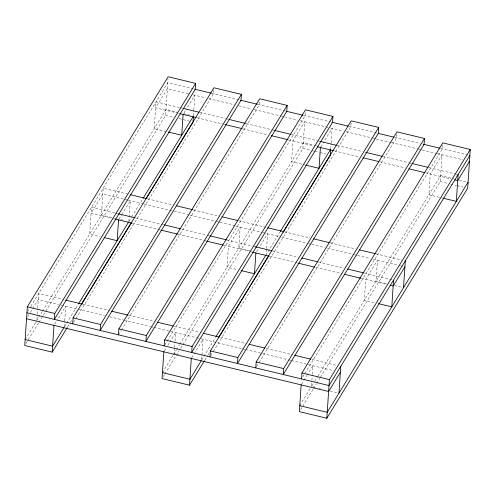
<?xml version="1.0" encoding="UTF-8"?>
<svg xmlns="http://www.w3.org/2000/svg" width="495" height="495" viewBox="0 0 495 495"><rect width="100%" height="100%" fill="white"/><g stroke="black" fill="none" stroke-linecap="round" stroke-linejoin="round"><path stroke-width="0.37" stroke-dasharray="2.48 1.86" d="M36.933 319.609L37.243 314.987M37.292 314.214L37.651 308.818M37.7 308.051L38.66 293.622L63.459 299.593M64.344 326.997L64.703 321.601M64.752 320.828L65.73 306.182L57.903 318.966M128.898 221.531L130.284 200.716L122.457 213.5M45.738 311.219L165.596 115.403L168.015 78.977M174.549 348.053L174.197 353.449L178.646 354.519M174.605 347.28L174.964 341.884M175.013 341.117L175.577 332.634L170.169 341.47M193.452 116.071L193.811 110.67M193.861 109.902L194.838 95.257L187.011 108.04M213.784 90.003L213.537 93.716L75.921 318.545M201.706 359.29L203.037 339.248L195.216 352.032M259.51 101.766L259.312 104.742L121.69 329.565M266.57 249.202L266.211 254.597L279.916 232.211M266.619 248.434L267.591 233.788L259.77 246.572M180.626 348.245L302.909 148.469L304.685 121.708L292.947 140.883L291.567 161.698L304.926 164.915M305.279 112.792L305.081 115.762L165.039 344.545M311.559 385.747L311.862 381.119M311.918 380.352L312.271 374.95M312.326 374.183L312.889 365.706L307.482 374.536M330.765 149.137L331.124 143.742M331.174 142.968L332.151 128.323L324.324 141.106M351.097 123.069L350.85 126.782L212.831 352.273M396.866 134.089L396.625 137.808L258.6 363.293M320.358 377.351L440.222 181.535L441.998 154.774L430.26 173.949L428.88 194.764L442.239 197.981M442.641 145.115L442.394 148.828L304.772 373.657M27.708 311.522L30.554 306.863M30.832 306.405L167.768 82.696L194.492 89.131M27.701 316.825L30.047 312.988M30.443 312.351L38.264 299.568L58.552 304.456M25.146 339.558L36.042 321.756M36.444 321.094L42.094 311.869M42.496 311.207L165.992 109.457L177.123 112.136M25.963 343.524L38.474 323.087M38.876 322.424L45.33 311.881M54.772 324.077L57.513 319.603M118.936 219.254L122.067 214.143M183.88 113.151L186.621 108.677M64.715 326.391L66.33 323.755M66.732 323.093L78.031 304.635M128.879 221.562L131.305 217.602M131.707 216.946L142.603 199.145M67.549 327.065L69.968 323.105M70.37 322.449L71.583 320.469M73.501 322.499L75.518 319.207M118.466 334.843L121.287 330.227M164.241 351.153L166.246 347.88M167.855 345.256L169.785 342.101M162.459 372.624L173.021 355.367M173.355 354.822L176.177 350.206M176.579 349.55L179.407 344.935M179.809 344.272L303.305 142.523L316.664 145.74M163.27 376.59L164.482 374.616M164.885 373.954L179.011 350.881M191.695 357.786L194.82 352.669M256.639 251.683L259.38 247.209M320.803 146.86L323.934 141.743M201.62 360.119L215.746 337.039M204.862 360.131L207.683 355.515M208.086 354.853L209.298 352.879M210.814 355.571L212.429 352.929M256.583 366.591L258.198 363.955M302.754 376.955L304.369 374.319M301.554 384.225L307.092 375.167M299.766 405.69L311.473 386.57M311.875 385.914L314.3 381.954M314.702 381.299L317.524 376.683M317.932 376.021L440.618 175.589L453.977 178.806M300.583 409.662L302.197 407.02M302.6 406.364L313.094 389.219M313.496 388.563L316.324 383.947M316.726 383.285L319.956 378.013M211.353 93.19L240.261 100.151M257.945 104.414L286.03 111.177M303.781 115.453L331.798 122.197M348.87 126.305L377.574 133.217M394.707 137.344L420.373 143.525M440.55 148.382L469.854 155.442M188.416 93.71L167.372 88.642L155.634 107.817L178.181 113.244M192.926 94.792L205.697 97.874M208.704 98.598L234.253 104.748M238.763 105.831L251.534 108.912M254.541 109.636L280.844 115.966M281.593 116.146L283.852 116.69M284.6 116.87L297.377 119.951M300.385 120.675L329.689 127.729M330.443 127.914L343.214 130.989M346.222 131.713L372.525 138.043M373.273 138.229L375.526 138.767M376.28 138.953L390.555 142.387M391.31 142.572L418.362 149.082M419.11 149.267L421.369 149.806M422.117 149.991L436.398 153.425M437.147 153.611L462.887 159.805M467.954 161.03L469.458 161.389M179.326 107.483L156.03 101.871L154.254 128.632L167.613 131.849M180.081 107.663L182.333 108.207M199.615 112.365L225.163 118.522M225.918 118.701L228.17 119.246M246.207 123.589L271.006 129.56M271.755 129.74L274.013 130.284M291.295 134.442L316.843 140.599M317.598 140.778L319.85 141.323M337.132 145.481L362.68 151.637M382.969 156.519L408.524 162.676M409.272 162.855L411.524 163.399M428.812 167.558L454.361 173.714M455.109 173.894L457.368 174.438M183.806 113.745L186.776 114.463M187.518 114.636L189.746 115.174M459.168 180.056L467.336 182.024M196.967 117.773L223.27 124.103M224.018 124.282L225.522 124.647M242.804 128.811L267.603 134.782M288.647 139.85L313.731 145.889M334.484 150.888L359.283 156.859M379.572 161.747L405.12 167.898M425.409 172.786L451.044 178.955M165.596 115.403L173.021 117.191M178.955 118.621L191.577 121.659M302.909 148.469L311.07 150.437M311.813 150.616L314.04 151.148M314.783 151.328L319.238 152.398M319.98 152.578L325.92 154.007M440.222 181.535L447.641 183.323M450.611 184.041L456.551 185.47M457.293 185.65L463.227 187.079M128.013 194.133L103.214 188.162L101.438 214.917L111.827 217.423M147.553 198.835L173.85 205.171M193.39 209.874L219.687 216.21M238.479 220.733L265.53 227.248M284.316 231.771L309.864 237.922M330.153 242.81L355.707 248.96M375.996 253.848L401.544 259.999M127.617 200.079L102.818 194.108L91.08 213.283L114.376 218.889M128.366 200.258L143.395 203.878M144.15 204.058L173.454 211.118M174.209 211.297L189.238 214.917M189.987 215.096L216.29 221.432M217.039 221.612L219.297 222.156M220.046 222.335L235.076 225.955M235.83 226.135L262.127 232.471M262.882 232.65L280.913 236.994M281.667 237.173L307.964 243.509M308.719 243.689L310.971 244.233M311.726 244.412L324.497 247.488M327.504 248.212L353.807 254.548M354.556 254.727L356.815 255.272M357.563 255.451L370.34 258.526M373.341 259.25L399.644 265.586M400.399 265.765L404.904 266.854M114.772 212.943L91.476 207.337L89.7 234.092L100.089 236.598M115.527 213.122L117.779 213.667M135.816 218.01L160.609 223.981M161.364 224.161L163.616 224.705M181.653 229.049L206.452 235.02M207.201 235.205L209.453 235.744M226.741 239.908L252.289 246.058M253.038 246.244L255.296 246.782M272.578 250.946L298.126 257.097M318.415 261.985L343.969 268.135M364.258 273.023L392.059 279.718M120.737 219.563L123.707 220.281M249.882 250.668L238.751 247.983L240.131 227.174L228.393 246.349L227.013 267.158L237.402 269.664M386.453 283.555L376.058 281.055L377.444 260.24L365.706 279.415L364.326 300.23L374.715 302.73M394.614 285.522L402.039 287.31M132.412 223.233L160.219 229.928M178.249 234.271L206.056 240.966M224.093 245.31L251.893 252.004M269.93 256.348L297.73 263.043M315.767 267.387L342.07 273.723M361.61 278.425L387.907 284.761M82.993 304.301L109.296 310.631M128.836 315.34L155.133 321.67M174.673 326.378L200.976 332.708M220.51 337.417L246.813 343.747M266.353 348.455L292.65 354.785M312.19 359.494L336.235 365.285M61.343 305.124L104.395 315.494M109.655 316.763L123.181 320.018M123.929 320.197L150.233 326.533M150.981 326.712L153.24 327.257M153.988 327.436L196.465 337.664M196.824 337.751L241.913 348.61M242.661 348.789L244.914 349.334M245.669 349.513L287.75 359.648M288.498 359.828L290.757 360.372M291.506 360.552L333.779 370.73M312.988 386.873L315.216 387.412M318.929 388.303L320.414 388.662M330.06 390.982L337.485 392.77"/><path stroke-width="0.74" d="M195.624 83.364L54.778 313.465L54.382 319.411L195.234 89.31L195.624 83.364L168.164 76.75L27.318 306.851L24.75 345.504L52.21 352.118L67.147 327.721M52.21 352.118L53.992 325.357M72.691 323.823L73.087 317.87L213.933 87.77L241.399 94.384L241.003 100.33L100.157 330.431L100.553 324.485L241.399 94.384M118.546 219.891L117.16 240.706L104.544 237.668M118.466 334.843L118.856 328.897L259.708 98.796L287.168 105.404L286.772 111.356L145.926 341.457L146.322 335.511L287.168 105.404M163.839 351.809L162.063 378.57L189.523 385.184L204.454 360.787M164.235 345.863L164.631 339.917L305.477 109.816L332.937 116.43L332.541 122.376L191.695 352.477L192.091 346.531L332.937 116.43M183.101 114.432L181.715 135.246L168.356 132.029M193.403 116.814L193.056 122.017L146.248 198.495M189.523 385.184L191.299 358.423M210.004 356.889L210.4 350.943L351.246 120.836L378.706 127.45L378.316 133.396L237.47 363.503L237.86 357.551L378.706 127.45M255.859 252.964L254.473 273.772L241.115 270.555M255.773 367.909L256.169 361.963L397.015 131.862L424.481 138.476L424.085 144.422L283.239 374.523L283.635 368.577L424.481 138.476M301.152 384.881L299.376 411.636L326.836 418.25L467.682 188.149L470.25 149.496L442.79 142.882L301.944 372.982L301.548 378.929M320.414 147.498L319.028 168.312L305.669 165.095M330.716 149.88L330.369 155.083L283.152 232.223M326.836 418.25L329.404 379.597L470.25 149.496M338.97 393.129L340.746 366.368M393.562 280.083L391.786 306.838L378.428 303.627M403.524 287.663L405.3 260.908M458.116 174.617L456.341 201.378L442.982 198.161M63.954 327.634L52.606 346.172L25.146 339.558M78.439 303.973L128.508 222.168M143.006 198.483L193.062 116.709M81.675 303.986L131.311 222.892M201.267 360.7L189.919 379.238L162.459 372.624M216.154 336.383L265.821 255.241M280.319 231.549L330.375 149.775M218.988 337.052L268.624 255.958M469.854 155.442L329.008 385.543L26.922 312.797M340.35 372.314L328.612 391.489L26.526 318.743M404.904 266.854L393.166 286.03L390.165 285.306M469.458 161.389L457.72 180.564L454.719 179.84M468.078 182.203L327.232 412.304L299.766 405.69M194.82 89.211L211.353 93.19M240.663 100.25L257.19 104.228M286.5 111.288L303.033 115.267M332.337 122.327L348.121 126.126M378.18 133.365L393.958 137.165M423.262 144.224L439.795 148.203M183.082 108.386L198.866 112.186M228.925 119.425L245.458 123.404M274.762 130.463L290.54 134.263M320.599 141.502L336.383 145.301M365.687 152.361L382.22 156.34M412.279 163.579L428.057 167.378M179.685 113.609L196.218 117.587M225.522 124.647L242.055 128.626M271.359 135.686L287.892 139.664M317.202 146.724L333.735 150.703M363.039 157.763L378.817 161.562M408.876 168.801L424.661 172.6M130.265 194.671L146.798 198.656M176.109 205.71L192.635 209.694M221.946 216.748L237.724 220.553M267.783 227.793L283.567 231.592M313.62 238.831L329.404 242.63M359.463 249.87L375.241 253.669M118.528 213.846L135.061 217.831M164.371 224.885L180.149 228.69M210.208 235.929L226.741 239.908M255.296 246.782L271.829 250.767M301.888 258.006L317.666 261.805M347.725 269.045L363.503 272.844M114.834 219L131.664 223.053M160.968 230.113L177.501 234.092M206.805 241.152L223.338 245.13M252.648 252.19L269.175 256.169M298.485 263.229L314.263 267.028M344.322 274.267L360.855 278.246M65.711 300.137L82.244 304.116M111.548 311.176L128.081 315.154M157.391 322.214L173.17 326.013M203.228 333.253L219.007 337.052M249.065 344.291L264.85 348.09M294.909 355.33L310.687 359.129M27.318 306.851L54.778 313.465M73.087 317.87L100.553 324.485M118.856 328.897L146.322 335.511M164.631 339.917L192.091 346.531M210.4 350.943L237.86 357.551M256.169 361.963L283.635 368.577M301.944 372.982L329.404 379.597"/></g></svg>
